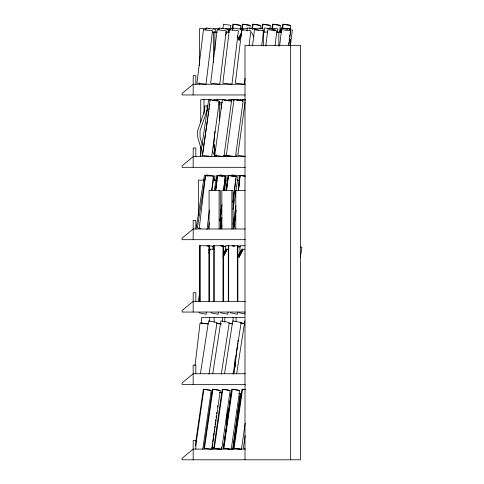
<?xml version="1.0" encoding="UTF-8"?>
<svg xmlns="http://www.w3.org/2000/svg" width="484" height="484" viewBox="0 0 484 484"><rect width="100%" height="100%" fill="white"/><g stroke="black" fill="none" stroke-linecap="round" stroke-linejoin="round"><path stroke-width="0.73" d="M214.89 131.261L213.656 146.011L215.555 150.633M195.052 365.505L200.049 322.979L208.053 323.917M206.341 312.023L206.075 314.249L198.857 312.791M218.314 312.023L218.048 314.249L210.83 312.791M228.073 312.023L227.807 314.249L220.589 312.791M238.043 247.433L238.219 245.945L240.385 246.386M237.795 312.023L237.535 314.249L230.317 312.791M234.171 372.964L237.674 343.12M237.85 341.631L238.025 340.137M199.208 228.569L205.543 175.414L213.377 176.345L211.677 190.569M207.037 229.501L209.36 210.038M215.604 190.387L217.395 175.414L225.344 176.345L223.65 190.569M215.731 190.387L217.516 175.414M219.954 220.516L221.382 208.537M223.529 190.569L225.223 176.345M219.99 221.267L221.95 204.792M226.452 190.387L228.242 175.414L236.071 176.345M226.579 190.387L228.363 175.414L236.192 176.345L233.064 202.548M233.034 201.798L235.805 178.59M233.724 228.569L235.956 209.85M238.279 190.387L240.064 175.414L245.17 176.007M233.845 228.569L235.992 210.601M238.4 190.387L240.185 175.414M214.497 180.471L215.035 176.013L205.978 174.918M245.122 78.317L244.402 84.258L235.339 83.157L241.806 29.693L250.869 30.788L249.072 45.641M252.515 46.028L254.487 29.693L263.55 30.788L261.753 45.641M265.825 46.028L267.803 29.693L276.866 30.788L275.069 45.641M279.607 46.028L281.579 29.693L290.642 30.788L288.845 45.641M205.851 30.177L206.148 27.951L215.434 29.415L215.047 32.38M218.895 30.177L219.191 27.951L228.484 29.415L228.091 32.38M232.344 30.177L232.641 27.951L241.933 29.415L241.443 33.124M247.046 30.916L247.433 27.951L256.726 29.415M264.101 32.398L264.688 27.951L273.98 29.415L273.787 30.897M280.768 32.398L281.349 27.951L290.642 29.415L290.158 33.124M288.688 44.238L288.984 42.017M289.178 40.535L289.474 38.309M289.668 36.826L289.958 34.606M290.327 45.659L292.378 30.099L289.517 29.651M230.959 101.247L231.158 99.764L233.984 100.152M242.417 101.247L242.623 99.764L245.442 100.152M245.122 101.936L237.807 155.322L244.856 156.284M212.555 443.404L211.944 447.851L218.992 448.819M212.754 441.922L213.976 433.023M214.176 431.54L214.485 429.32M214.684 427.832L214.89 426.35M215.09 424.867L215.398 422.647M215.598 421.159L215.803 419.676M216.106 417.456L216.312 415.974M216.614 413.747L216.82 412.265M217.528 407.074L217.733 405.592M221.388 448.704L221.587 447.222M223.541 447.851L231.158 392.246M224.63 441.517L224.836 440.035M225.139 437.814L225.344 436.326M226.052 431.141L226.258 429.653M226.56 427.433L226.766 425.95M226.966 424.468L227.274 422.242M227.474 420.759L227.68 419.277M227.879 417.795L228.188 415.568M228.387 414.086L228.696 411.86M228.896 410.378L229.204 408.151M229.404 406.669L229.61 405.187M229.809 403.704L230.118 401.484M230.317 399.996L230.626 397.775M230.826 396.293L231.134 394.067M232.707 449.11L240.324 393.504L238.914 393.31M232.883 449.448L240.5 393.837L239.09 393.649M222.882 28.677L223.523 24.2L230.886 25.343L230.354 29.07M232.181 28.677L232.822 24.2L240.185 25.343M232.743 28.677L233.385 24.2L240.748 25.343L240.215 29.07M241.704 28.677L242.345 24.2L249.714 25.343M242.266 28.677L242.907 24.2L250.276 25.343L249.738 29.07M251.91 28.677L252.551 24.2L259.914 25.343M252.364 29.421L253.114 24.2L260.477 25.343L259.944 29.07M195.826 441.444L203.328 389.245L210.691 390.388M195.748 445.915L203.891 389.245L211.254 390.388L202.79 449.297M261.771 28.677L262.419 24.2L269.782 25.343M262.334 28.677L262.981 24.2L270.344 25.343L269.806 29.07M204.484 448.154L212.948 389.245L220.311 390.388L211.847 449.297L203.921 448.154L212.385 389.245L219.748 390.388M271.863 28.677L272.504 24.2L279.867 25.343M272.425 28.677L273.067 24.2L280.43 25.343L279.468 32.059M214.345 448.154L222.809 389.245L230.172 390.388L221.708 449.297L213.783 448.154L222.247 389.245L229.61 390.388M282.075 28.677L282.716 24.2L290.079 25.343M282.638 28.677L283.279 24.2L290.642 25.343L290.11 29.07M245.188 423.197L241.437 449.297L234.074 448.154L242.538 389.245L245.485 389.699M245.194 435.479L243.373 448.154L244.85 448.384M200.449 155.57L208.664 99.934L210.117 100.146M202.27 155.57L207.86 117.739M208.078 116.251L208.846 111.06M209.064 109.578L209.282 108.089M209.499 106.607L209.832 104.381M218.98 102.699L219.198 101.217M196.226 227.94L204.369 175.462L207.17 175.976M211.853 190.315L213.922 177.011M208.525 227.94L209.33 222.767M214.376 190.242L216.669 175.462L219.47 175.976M198.319 301.562L199.692 292.663M215.531 190.242L216.566 183.593M216.79 182.117L217.02 180.635M217.364 178.421L217.824 175.462L222.725 176.364M220.946 211.012L221.291 208.792M224.159 190.315L226.222 177.011L224.824 176.751M221.962 217.594L220.359 227.94L221.757 228.2M226.203 190.242L228.158 177.676M221.509 227.94L221.968 224.987M200.479 373.418L208.622 320.94L217.02 322.489L208.991 374.229M233.004 209.53L238.049 177.011L235.95 176.624M233.034 224.243L235.902 205.767M238.309 190.242L239.338 183.593M233.615 227.94L235.448 216.112M212.778 373.418L220.922 320.94L229.319 322.489L221.291 374.229M224.606 373.418L232.75 320.94L241.147 322.489L233.119 374.229M236.712 373.418L244.856 320.94M300.304 257.639L301.907 247.257L300.491 247.04M204.714 110.304L197.678 130.674L197.678 137.069L201.519 150.107M207.079 110.304L200.049 130.674L200.049 137.069L202.391 145.037M225.369 35.247L226.905 32.089M238.291 39.041L241.661 32.089M238.896 40.305L241.353 35.247M208.725 250.458L209.342 249.193L214.14 249.193M208.725 252.987L210.564 249.193M222.918 254.88L225.683 249.193L228.545 249.193M222.918 257.409L226.905 249.193M238.291 256.145L241.661 249.193L244.523 249.193M238.896 257.409L242.883 249.193M238.8 38.309L241.304 33.711M239.308 39.621L240.736 36.996M223.535 254.106L225.32 250.821M223.324 256.732L226.905 250.161M238.8 255.419L241.304 250.821M239.308 256.732L242.883 250.161M206.626 28.635L199.511 28.635L199.511 65.467M208.047 28.635L209.469 28.635M213.027 28.635L219.427 28.635M221.563 28.635L222.985 28.635M225.447 28.635L233.276 28.635M239.931 28.635L247.754 28.635M253.035 28.635L262.993 28.635L262.993 30.891M267.579 28.635L277.544 28.635L277.544 32.392M283.527 28.635L290.642 28.635L290.642 30.141M212.204 32.089L217.213 32.089M225.683 32.089L229.259 32.089M263 32.089L267.797 32.089M276.691 32.089L281.7 32.089M245.303 84.258L193.17 84.258L182.093 93.442L182.093 94.949L245.303 94.949M210.903 99.65L200.733 99.65L200.733 122.143M213.813 99.65L223.983 99.65M228.018 99.65L238.188 99.65M239.78 99.65L245.315 99.65M218.828 102.717L222.344 102.717M218.544 104.006L221.255 104.006L221.255 108.725M207.914 105.954L204.714 105.954L204.714 111.005M245.303 156.628L193.17 156.628L182.093 165.812L182.093 167.319L245.303 167.319M204.26 180.121L198.464 180.121L198.464 215.459M213.099 180.121L216.233 180.121M227.928 180.121L226.04 180.121L226.04 190.648M237.087 180.121L239.235 180.121M245.098 190.363L235.805 190.363L235.805 228.993M245.303 228.993L193.17 228.993L182.093 238.182L182.093 239.689L245.303 239.689M244.91 245.745L239.931 245.745L239.931 253.259M245.303 301.363L193.17 301.363L182.093 310.553L182.093 312.053L245.303 312.053M244.347 317.571L201.477 317.571L201.477 322.816M245.303 373.733L193.17 373.733L182.093 382.923L182.093 384.423L245.303 384.423M227.087 410.42L229.234 410.42M237.656 410.42L239.586 410.42M245.303 449.11L193.17 449.11L182.093 458.294L182.093 459.8L300.51 459.8L300.51 45.327L245.001 45.327L245.001 459.8M240.844 322.979L244.481 323.403M240.772 323.064L244.408 323.494M229.017 323.318L232.659 323.748M228.944 323.403L232.586 323.832M216.886 323.403L221.248 323.917M216.814 323.494L221.176 324.002M200.848 322.979L208.126 323.832M231.878 174.918L240.239 175.928M219.688 174.918L228.055 175.928M223.541 155.37L232.707 156.628M219.561 392.246L221.678 392.536M219.736 392.584L221.146 392.778M211.054 393.069L212.464 393.262M223.717 448.19L227.946 448.771M212.119 448.19L219.167 449.158M238.527 99.934L242.883 100.575M236.7 99.934L240.33 100.466M225.102 99.934L230.91 100.787M224.007 100.037L226.911 100.466M228.363 100.684L229.815 100.896M211.938 100.146L217.02 100.896M232.495 245.945L233.911 246.162M221.013 245.945L225.26 246.604M206.928 245.945L208.344 246.162M244.922 389.699L241.976 389.245L233.512 448.154L239.405 449.073M239.138 390.388L231.769 389.245L223.305 448.154L229.198 449.073M285.947 29.082L287.375 29.312M272.855 29.651L275.717 30.099M255.6 29.651L258.462 30.099M240.802 29.651L243.664 30.099M227.359 29.651L230.215 30.099M232.58 245.745L234.813 246.102M237.045 246.465L240.022 246.943M220.758 245.745L225.968 246.586M209.421 245.745L213.142 246.344M241.758 175.462L245.255 176.109M240.602 175.462L244.801 176.237M229.652 175.462L234.552 176.364M228.502 175.462L231.298 175.976M208.32 175.976L205.525 175.462L197.381 227.94L200.878 228.587M239.175 312.791L244.946 313.959M237.275 36.342L239.066 39.621M237.275 253.447L239.066 256.732M251.468 32.089L253.925 37.141M237.329 35.877L239.477 40.305M237.329 252.987L239.477 257.409M212.409 150.633L214.854 156.58M214.854 155.993L213.97 144.184L214.854 156.628M290.642 39.156L290.642 459.8M280.684 28.635L280.684 32.392M278.838 32.089L278.838 46.107M263.508 32.089L263.508 46.107M238.957 180.121L238.957 185.384M237.856 301.363L237.856 245.745L225.447 245.745L225.447 250.252M237.469 245.745L237.469 301.363M236.743 154.832L236.743 156.144M236.065 317.571L236.065 321.315M235.254 361.754L235.254 366.243M235.121 358.759L235.121 366.243M233.288 371.488L233.288 373.733M233.088 317.571L233.088 321.315M233.064 228.993L233.064 190.363L221.866 190.363L221.866 228.993M231.872 190.363L231.872 228.993M228.684 245.745L228.684 301.363M228.297 245.745L228.297 301.363M227.661 410.42L227.661 420.832M226.464 414.141L226.464 427.529M224.866 154.832L224.866 156.144M224.806 317.571L224.806 322.066M224.582 185.384L224.582 190.648M224.304 189.141L224.304 190.648M223.36 301.363L223.36 245.745L213.027 245.745L213.027 249.502M222.985 245.745L222.973 301.363M222.428 317.571L222.428 321.315M220.287 228.993L220.287 190.363L209.094 190.363L209.094 228.993M219.627 102.717L219.627 120.546M219.101 190.363L219.101 228.993M217.068 99.65L217.068 101.15M216.481 154.832L216.481 156.144M214.854 32.089L214.854 50.79M214.194 245.745L214.194 301.363M214.146 317.571L214.146 322.066M213.801 245.745L213.801 301.363M213.632 32.089L213.632 62.43M213.383 447.621L213.383 449.11M209.76 317.571L209.699 321.315M209.469 249.502L209.469 245.745L199.511 245.745L199.511 301.363M209.318 245.745L209.318 301.363M208.925 245.745L208.925 301.363M207.079 105.954L207.079 111.005M203.988 99.65L203.988 113.897M200.733 146.882L200.733 156.628M200.146 245.745L200.146 301.363M199.759 245.745L199.759 301.363M199.511 82.752L199.511 84.258M195.826 84.258L195.826 75.619L193.195 75.619L193.17 94.949M195.826 156.628L195.826 147.989L193.195 147.989L193.17 167.319M195.826 228.993L195.826 220.359L193.195 220.359L193.17 239.689M195.826 301.363L195.826 292.729L193.195 292.729L193.17 312.053M195.826 373.733L195.826 365.099L193.195 365.099L193.17 384.423M195.826 449.11L195.826 440.476L193.195 440.476L193.17 459.8M203.431 29.693L196.964 83.157L206.027 84.258L212.494 30.788L203.431 29.693M217.147 29.693L210.679 83.157L219.742 84.258L226.209 30.788L217.147 29.693M229.331 29.693L222.864 83.157L231.927 84.258L238.394 30.788L229.331 29.693M210.159 99.71L202.542 155.322L211.708 156.574L219.325 100.968L210.159 99.71M222.362 99.71L214.745 155.322L223.911 156.574L231.527 100.968L222.362 99.71M233.966 99.71L226.349 155.322L235.514 156.574L243.131 100.968L233.966 99.71M232.332 389.245L223.868 448.154L231.231 449.297L239.701 390.388L232.332 389.245"/></g></svg>
